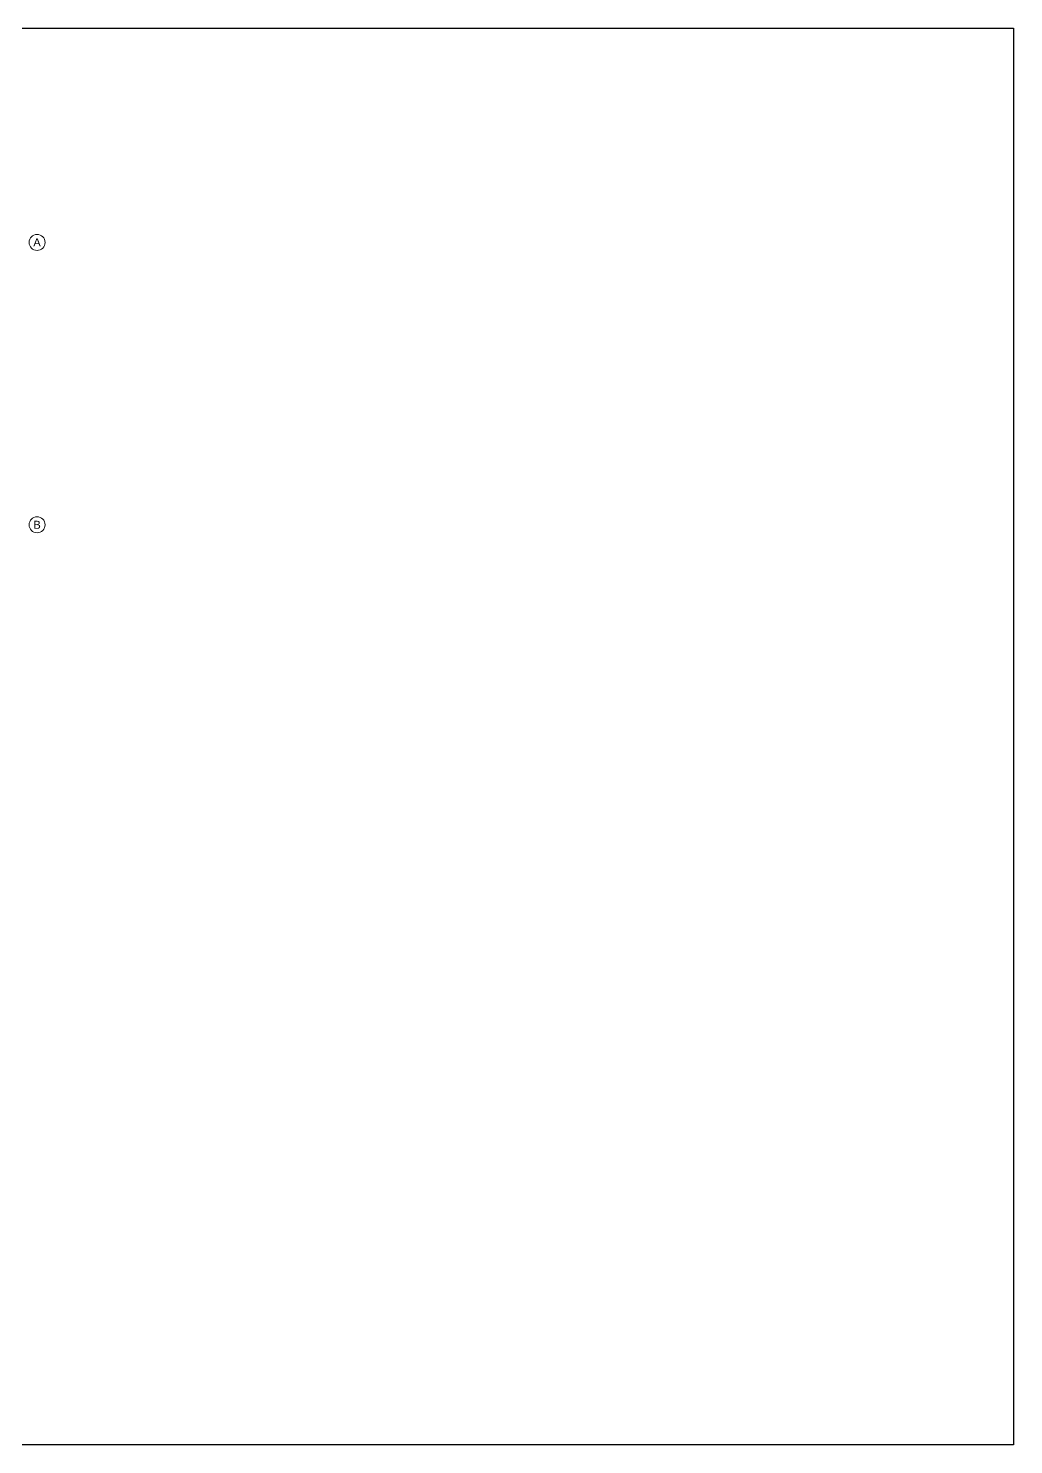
# Model space of a CAD drawing. Header units: millimetres. Extents: x -4262 to 1154, y -2933 to 76.
# Drawn here: x -939 to 1154, y -2933 to 76 of the extents above; entities that cross this region are included whole.
import ezdxf

# ---------------------------------------------------------------- set-up
doc = ezdxf.new("R2010")
doc.units = ezdxf.units.MM
doc.header["$LTSCALE"] = 50
for name, color, linetype in [('farges. Bottom view 1 - Souterain', 7, 'Continuous'), ('Grid', 7, 'Continuous'), ('STR_COTATION', 1, 'Continuous')]:
    doc.layers.add(name, color=color, linetype=linetype)
doc.styles.add('GrGrid', font='ARIAL.TTF', dxfattribs={"height": 17})

msp = doc.modelspace()

# ---------------------------------------------------------------- linework, layer by layer
at = {"layer": 'farges. Bottom view 1 - Souterain', "color": 6, "linetype": 'Continuous', "lineweight": 18}
for centre in [(-920.119, -378.861), (-920.119, -978.861)]:
    msp.add_ellipse(centre, major_axis=(-12.021, 12.021), ratio=1, start_param=3.92699082, end_param=10.21017612, dxfattribs=at)
at = {"layer": 'Grid', "color": 6, "linetype": 'Continuous', "lineweight": 18}
for centre in [(-920.119, -378.861), (-920.119, -978.861)]:
    msp.add_ellipse(centre, major_axis=(-12.021, 12.021), ratio=1, start_param=3.92699082, end_param=10.21017612, dxfattribs=at)
at = {"layer": 'STR_COTATION'}
msp.add_lwpolyline([(-4261.823, 76.027), (1154.475, 76.027), (1154.475, -2933.391), (-4261.823, -2933.391)], close=True, dxfattribs=at)

# ---------------------------------------------------------------- texts
at = {"layer": 'farges. Bottom view 1 - Souterain', "color": 5, "linetype": 'Continuous', "lineweight": -3, "style": 'GrGrid'}
for s, p in [('A', (-928.074, -387.361)), ('B', (-928.039, -987.361))]:
    msp.add_text(s, height=17, dxfattribs=at).set_placement(p)
at = {"layer": 'Grid', "color": 5, "linetype": 'Continuous', "lineweight": -3, "style": 'GrGrid'}
for s, p in [('A', (-928.074, -387.361)), ('B', (-928.039, -987.361))]:
    msp.add_text(s, height=17, dxfattribs=at).set_placement(p)

doc.saveas('drawing.dxf')
